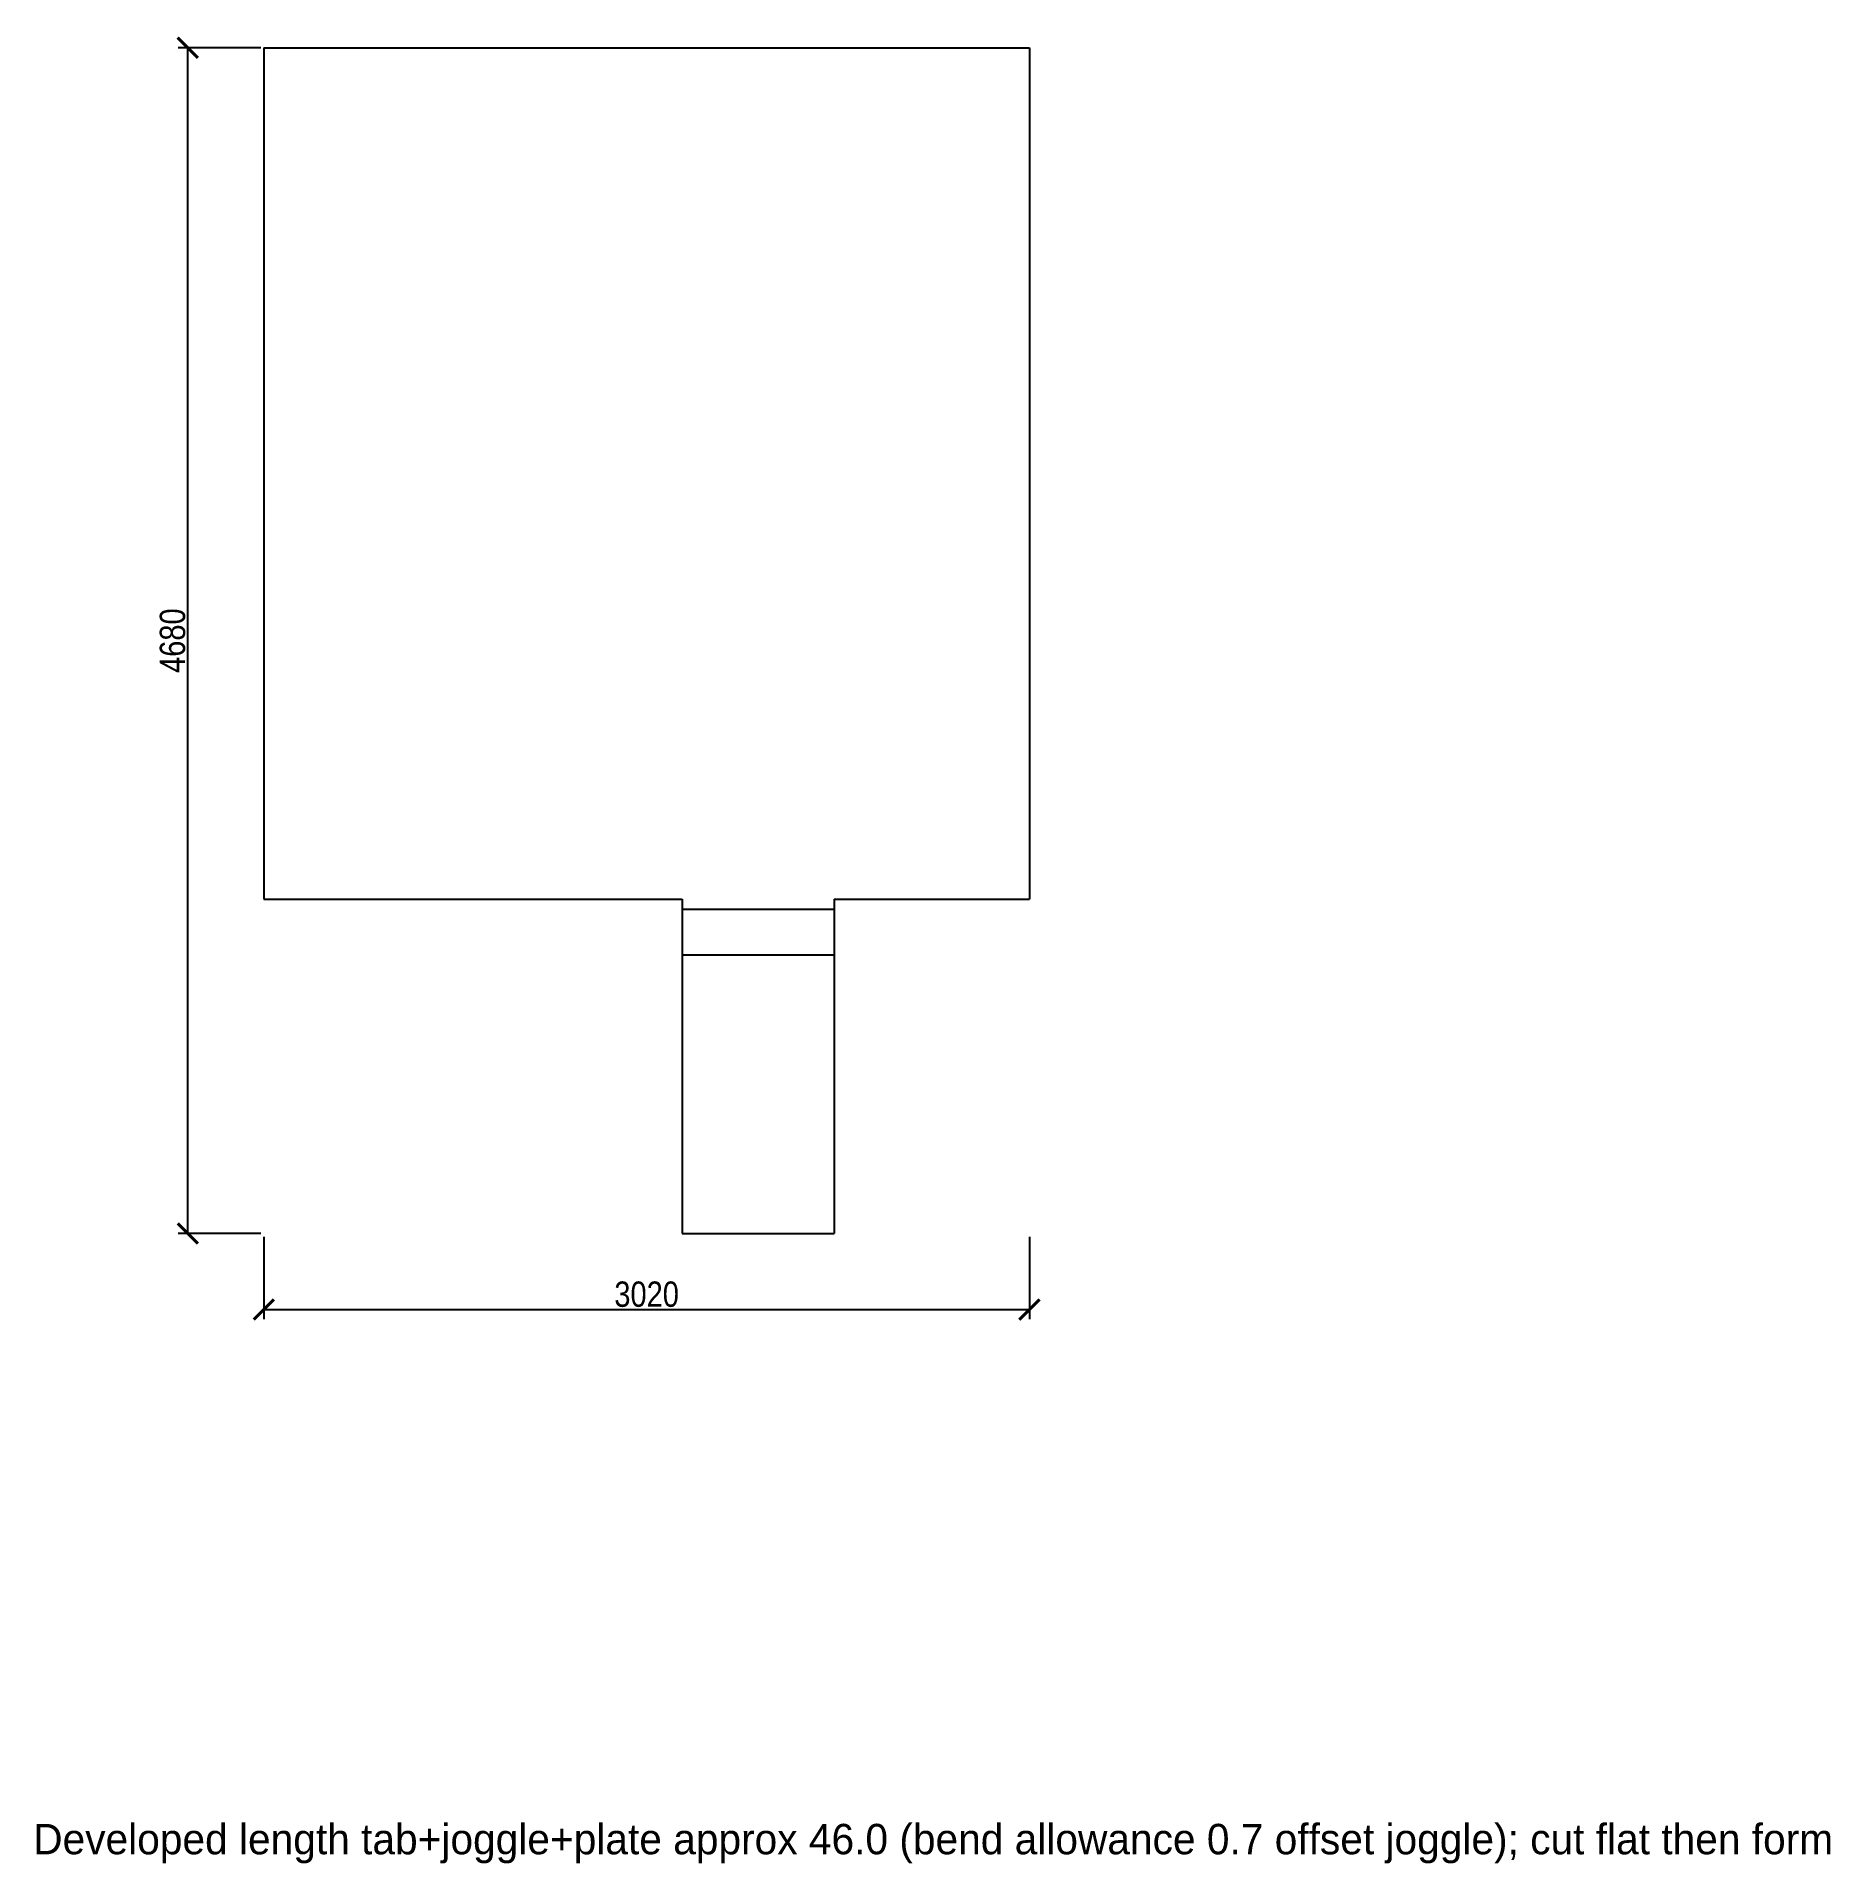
# Model space of a CAD drawing. Header units: metres. Extents: x -59.9 to 10.9, y -60.4 to 11.7.
import ezdxf

# ---------------------------------------------------------------- set-up
doc = ezdxf.new("R2010")
doc.units = ezdxf.units.M
doc.layers.add('OUTLINE', color=7, linetype='Continuous')
doc.layers.add('TAB', color=7, linetype='Continuous')
doc.styles.add('OpenSansCondensed-Light', font='OpenSansCondensed-Light.ttf')
doc.dimstyles.new('EZDXF', dxfattribs={"dimtxt": 0.25, "dimasz": 0.175, "dimexe": 0.375, "dimexo": 0.125, "dimgap": 0.1, "dimtad": 1, "dimlfac": 100, "dimzin": 12, "dimdsep": 46, "dimtxsty": 'OpenSansCondensed-Light', "dimblk": 'ARCHTICK', "dimcen": 2.5, "dimazin": 3, "dimtfac": 0.5, "dimtmove": 2, "dimatfit": 3})

# ---------------------------------------------------------------- blocks, each defined once
blk = doc.blocks.new('_ARCHTICK')
at = {"color": 0, "linetype": 'BYBLOCK', "const_width": 0.15}
blk.add_lwpolyline([(-0.5, -0.5), (0.5, 0.5)], dxfattribs=at)

msp = doc.modelspace()

# ---------------------------------------------------------------- linework, layer by layer
at = {"layer": 'OUTLINE'}
for points in [[(-50.9, 11.3), (-50.9, 11.1), (-50.9, 10.9), (-50.9, 10.7), (-50.9, 10.5), (-50.9, 10.3), (-50.9, 10.1), (-50.9, 9.9), (-50.9, 9.7), (-50.9, 9.5), (-50.9, 9.3), (-50.9, 9.1), (-50.9, 8.9), (-50.9, 8.7), (-50.9, 8.5), (-50.9, 8.3), (-50.9, 8.1), (-50.9, 7.9), (-50.9, 7.7), (-50.9, 7.5), (-50.9, 7.3), (-50.9, 7.1), (-50.9, 6.9), (-50.9, 6.7), (-50.9, 6.5), (-50.9, 6.3), (-50.9, 6.1), (-50.9, 5.9), (-50.9, 5.7), (-50.9, 5.5), (-50.9, 5.3), (-50.9, 5.1), (-50.9, 4.9), (-50.9, 4.7), (-50.9, 4.5), (-50.9, 4.3), (-50.9, 4.1), (-50.9, 3.9), (-50.9, 3.7), (-50.9, 3.5), (-50.9, 3.3), (-50.9, 3.1), (-50.9, 2.9), (-50.9, 2.7), (-50.9, 2.5), (-50.9, 2.3), (-50.9, 2.1), (-50.9, 1.9), (-50.9, 1.7), (-50.9, 1.5), (-50.9, 1.3), (-50.9, 1.1), (-50.9, 0.9), (-50.9, 0.7), (-50.9, 0.5), (-50.9, 0.3), (-50.9, 0.1), (-50.9, -0.1), (-50.9, -0.3), (-50.9, -0.5), (-50.9, -0.7), (-50.9, -0.9), (-50.9, -1.1), (-50.9, -1.3), (-50.9, -1.5), (-50.9, -1.7), (-50.9, -1.9), (-50.9, -2.1), (-50.9, -2.3), (-50.9, -2.5), (-50.9, -2.7), (-50.9, -2.9), (-50.9, -3.1), (-50.9, -3.3), (-50.9, -3.5), (-50.9, -3.7), (-50.9, -3.9), (-50.9, -4.1), (-50.9, -4.3), (-50.9, -4.5), (-50.9, -4.7), (-50.9, -4.9), (-50.9, -5.1), (-50.9, -5.3), (-50.9, -5.5), (-50.9, -5.7), (-50.9, -5.9), (-50.9, -6.1), (-50.9, -6.3), (-50.9, -6.5), (-50.9, -6.7), (-50.9, -6.9), (-50.9, -7.1), (-50.9, -7.3), (-50.9, -7.5), (-50.9, -7.7), (-50.9, -7.9), (-50.9, -8.1), (-50.9, -8.3), (-50.9, -8.5), (-50.9, -8.7), (-50.9, -8.9), (-50.9, -9.1), (-50.9, -9.3), (-50.9, -9.5), (-50.9, -9.7), (-50.9, -9.9), (-50.9, -10.1), (-50.9, -10.3), (-50.9, -10.5), (-50.9, -10.7), (-50.9, -10.9), (-50.9, -11.1), (-50.9, -11.3), (-50.9, -11.5), (-50.9, -11.7), (-50.9, -11.9), (-50.9, -12.1), (-50.9, -12.3), (-50.9, -12.5), (-50.9, -12.7), (-50.9, -12.9), (-50.9, -13.1), (-50.9, -13.3), (-50.9, -13.5), (-50.9, -13.7), (-50.9, -13.9), (-50.9, -14.1), (-50.9, -14.3), (-50.9, -14.5), (-50.9, -14.7), (-50.9, -14.9), (-50.9, -15.1), (-50.9, -15.3), (-50.9, -15.5), (-50.9, -15.7), (-50.9, -15.9), (-50.9, -16.1), (-50.9, -16.3), (-50.9, -16.5), (-50.9, -16.7), (-50.9, -16.9), (-50.9, -17.1), (-50.9, -17.3), (-50.9, -17.5), (-50.9, -17.7), (-50.9, -17.9), (-50.9, -18.1), (-50.9, -18.3), (-50.9, -18.5), (-50.9, -18.7), (-50.9, -18.9), (-50.9, -19.1), (-50.9, -19.3), (-50.9, -19.5), (-50.9, -19.7), (-50.9, -19.9), (-50.9, -20.1), (-50.9, -20.3), (-50.9, -20.5), (-50.9, -20.7), (-50.9, -20.9), (-50.9, -21.1), (-50.9, -21.3), (-50.9, -21.5), (-50.9, -21.7), (-50.9, -21.9), (-50.9, -22.1), (-50.9, -22.3)], [(-50.9, 11.3), (-50.7, 11.3), (-50.5, 11.3), (-50.3, 11.3), (-50.1, 11.3), (-49.9, 11.3), (-49.7, 11.3), (-49.5, 11.3), (-49.3, 11.3), (-49.1, 11.3), (-48.9, 11.3), (-48.7, 11.3), (-48.5, 11.3), (-48.3, 11.3), (-48.1, 11.3), (-47.9, 11.3), (-47.7, 11.3), (-47.5, 11.3), (-47.3, 11.3), (-47.1, 11.3), (-46.9, 11.3), (-46.7, 11.3), (-46.5, 11.3), (-46.3, 11.3), (-46.1, 11.3), (-45.9, 11.3), (-45.7, 11.3), (-45.5, 11.3), (-45.3, 11.3), (-45.1, 11.3), (-44.9, 11.3), (-44.7, 11.3), (-44.5, 11.3), (-44.3, 11.3), (-44.1, 11.3), (-43.9, 11.3), (-43.7, 11.3), (-43.5, 11.3), (-43.3, 11.3), (-43.1, 11.3), (-42.9, 11.3), (-42.7, 11.3), (-42.5, 11.3), (-42.3, 11.3), (-42.1, 11.3), (-41.9, 11.3), (-41.7, 11.3), (-41.5, 11.3), (-41.3, 11.3), (-41.1, 11.3), (-40.9, 11.3), (-40.7, 11.3), (-40.5, 11.3), (-40.3, 11.3), (-40.1, 11.3), (-39.9, 11.3), (-39.7, 11.3), (-39.5, 11.3), (-39.3, 11.3), (-39.1, 11.3), (-38.9, 11.3), (-38.7, 11.3), (-38.5, 11.3), (-38.3, 11.3), (-38.1, 11.3), (-37.9, 11.3), (-37.7, 11.3), (-37.5, 11.3), (-37.3, 11.3), (-37.1, 11.3), (-36.9, 11.3), (-36.7, 11.3), (-36.5, 11.3), (-36.3, 11.3), (-36.1, 11.3), (-35.9, 11.3), (-35.7, 11.3), (-35.5, 11.3), (-35.3, 11.3), (-35.1, 11.3), (-34.9, 11.3), (-34.7, 11.3), (-34.5, 11.3), (-34.3, 11.3), (-34.1, 11.3), (-33.9, 11.3), (-33.7, 11.3), (-33.5, 11.3), (-33.3, 11.3), (-33.1, 11.3), (-32.9, 11.3), (-32.7, 11.3), (-32.5, 11.3), (-32.3, 11.3), (-32.1, 11.3), (-31.9, 11.3), (-31.7, 11.3), (-31.5, 11.3), (-31.3, 11.3), (-31.1, 11.3), (-30.9, 11.3), (-30.7, 11.3), (-30.5, 11.3), (-30.3, 11.3), (-30.1, 11.3), (-29.9, 11.3), (-29.7, 11.3), (-29.5, 11.3), (-29.3, 11.3), (-29.1, 11.3), (-28.9, 11.3), (-28.7, 11.3), (-28.5, 11.3), (-28.3, 11.3), (-28.1, 11.3), (-27.9, 11.3), (-27.7, 11.3), (-27.5, 11.3), (-27.3, 11.3), (-27.1, 11.3), (-26.9, 11.3), (-26.7, 11.3), (-26.5, 11.3), (-26.3, 11.3), (-26.1, 11.3), (-25.9, 11.3), (-25.7, 11.3), (-25.5, 11.3), (-25.3, 11.3), (-25.1, 11.3), (-24.9, 11.3), (-24.7, 11.3), (-24.5, 11.3), (-24.3, 11.3), (-24.1, 11.3), (-23.9, 11.3), (-23.7, 11.3), (-23.5, 11.3), (-23.3, 11.3), (-23.1, 11.3), (-22.9, 11.3), (-22.7, 11.3), (-22.5, 11.3), (-22.3, 11.3), (-22.1, 11.3), (-21.9, 11.3), (-21.7, 11.3), (-21.5, 11.3), (-21.3, 11.3), (-21.1, 11.3), (-20.9, 11.3), (-20.7, 11.3)], [(-20.7, 11.3), (-20.7, 11.1), (-20.7, 10.9), (-20.7, 10.7), (-20.7, 10.5), (-20.7, 10.3), (-20.7, 10.1), (-20.7, 9.9), (-20.7, 9.7), (-20.7, 9.5), (-20.7, 9.3), (-20.7, 9.1), (-20.7, 8.9), (-20.7, 8.7), (-20.7, 8.5), (-20.7, 8.3), (-20.7, 8.1), (-20.7, 7.9), (-20.7, 7.7), (-20.7, 7.5), (-20.7, 7.3), (-20.7, 7.1), (-20.7, 6.9), (-20.7, 6.7), (-20.7, 6.5), (-20.7, 6.3), (-20.7, 6.1), (-20.7, 5.9), (-20.7, 5.7), (-20.7, 5.5), (-20.7, 5.3), (-20.7, 5.1), (-20.7, 4.9), (-20.7, 4.7), (-20.7, 4.5), (-20.7, 4.3), (-20.7, 4.1), (-20.7, 3.9), (-20.7, 3.7), (-20.7, 3.5), (-20.7, 3.3), (-20.7, 3.1), (-20.7, 2.9), (-20.7, 2.7), (-20.7, 2.5), (-20.7, 2.3), (-20.7, 2.1), (-20.7, 1.9), (-20.7, 1.7), (-20.7, 1.5), (-20.7, 1.3), (-20.7, 1.1), (-20.7, 0.9), (-20.7, 0.7), (-20.7, 0.5), (-20.7, 0.3), (-20.7, 0.1), (-20.7, -0.1), (-20.7, -0.3), (-20.7, -0.5), (-20.7, -0.7), (-20.7, -0.9), (-20.7, -1.1), (-20.7, -1.3), (-20.7, -1.5), (-20.7, -1.7), (-20.7, -1.9), (-20.7, -2.1), (-20.7, -2.3), (-20.7, -2.5), (-20.7, -2.7), (-20.7, -2.9), (-20.7, -3.1), (-20.7, -3.3), (-20.7, -3.5), (-20.7, -3.7), (-20.7, -3.9), (-20.7, -4.1), (-20.7, -4.3), (-20.7, -4.5), (-20.7, -4.7), (-20.7, -4.9), (-20.7, -5.1), (-20.7, -5.3), (-20.7, -5.5), (-20.7, -5.7), (-20.7, -5.9), (-20.7, -6.1), (-20.7, -6.3), (-20.7, -6.5), (-20.7, -6.7), (-20.7, -6.9), (-20.7, -7.1), (-20.7, -7.3), (-20.7, -7.5), (-20.7, -7.7), (-20.7, -7.9), (-20.7, -8.1), (-20.7, -8.3), (-20.7, -8.5), (-20.7, -8.7), (-20.7, -8.9), (-20.7, -9.1), (-20.7, -9.3), (-20.7, -9.5), (-20.7, -9.7), (-20.7, -9.9), (-20.7, -10.1), (-20.7, -10.3), (-20.7, -10.5), (-20.7, -10.7), (-20.7, -10.9), (-20.7, -11.1), (-20.7, -11.3), (-20.7, -11.5), (-20.7, -11.7), (-20.7, -11.9), (-20.7, -12.1), (-20.7, -12.3), (-20.7, -12.5), (-20.7, -12.7), (-20.7, -12.9), (-20.7, -13.1), (-20.7, -13.3), (-20.7, -13.5), (-20.7, -13.7), (-20.7, -13.9), (-20.7, -14.1), (-20.7, -14.3), (-20.7, -14.5), (-20.7, -14.7), (-20.7, -14.9), (-20.7, -15.1), (-20.7, -15.3), (-20.7, -15.5), (-20.7, -15.7), (-20.7, -15.9), (-20.7, -16.1), (-20.7, -16.3), (-20.7, -16.5), (-20.7, -16.7), (-20.7, -16.9), (-20.7, -17.1), (-20.7, -17.3), (-20.7, -17.5), (-20.7, -17.7), (-20.7, -17.9), (-20.7, -18.1), (-20.7, -18.3), (-20.7, -18.5), (-20.7, -18.7), (-20.7, -18.9), (-20.7, -19.1), (-20.7, -19.3), (-20.7, -19.5), (-20.7, -19.7), (-20.7, -19.9), (-20.7, -20.1), (-20.7, -20.3), (-20.7, -20.5), (-20.7, -20.7), (-20.7, -20.9), (-20.7, -21.1), (-20.7, -21.3), (-20.7, -21.5), (-20.7, -21.7), (-20.7, -21.9), (-20.7, -22.1), (-20.7, -22.3)], [(-50.9, -22.3), (-50.69878, -22.3), (-50.49756, -22.3), (-50.29634, -22.3), (-50.09512, -22.3), (-49.8939, -22.3), (-49.69268, -22.3), (-49.49146, -22.3), (-49.29024, -22.3), (-49.08902, -22.3), (-48.8878, -22.3), (-48.68659, -22.3), (-48.48537, -22.3), (-48.28415, -22.3), (-48.08293, -22.3), (-47.88171, -22.3), (-47.68049, -22.3), (-47.47927, -22.3), (-47.27805, -22.3), (-47.07683, -22.3), (-46.87561, -22.3), (-46.67439, -22.3), (-46.47317, -22.3), (-46.27195, -22.3), (-46.07073, -22.3), (-45.86951, -22.3), (-45.66829, -22.3), (-45.46707, -22.3), (-45.26585, -22.3), (-45.06463, -22.3), (-44.86341, -22.3), (-44.6622, -22.3), (-44.46098, -22.3), (-44.25976, -22.3), (-44.05854, -22.3), (-43.85732, -22.3), (-43.6561, -22.3), (-43.45488, -22.3), (-43.25366, -22.3), (-43.05244, -22.3), (-42.85122, -22.3), (-42.65, -22.3), (-42.44878, -22.3), (-42.24756, -22.3), (-42.04634, -22.3), (-41.84512, -22.3), (-41.6439, -22.3), (-41.44268, -22.3), (-41.24146, -22.3), (-41.04024, -22.3), (-40.83902, -22.3), (-40.6378, -22.3), (-40.43659, -22.3), (-40.23537, -22.3), (-40.03415, -22.3), (-39.83293, -22.3), (-39.63171, -22.3), (-39.43049, -22.3), (-39.22927, -22.3), (-39.02805, -22.3), (-38.82683, -22.3), (-38.62561, -22.3), (-38.42439, -22.3), (-38.22317, -22.3), (-38.02195, -22.3), (-37.82073, -22.3), (-37.61951, -22.3), (-37.41829, -22.3), (-37.21707, -22.3), (-37.01585, -22.3), (-36.81463, -22.3), (-36.61341, -22.3), (-36.4122, -22.3), (-36.21098, -22.3), (-36.00976, -22.3), (-35.80854, -22.3), (-35.60732, -22.3), (-35.4061, -22.3), (-35.20488, -22.3), (-35.00366, -22.3), (-34.80244, -22.3), (-34.60122, -22.3), (-34.4, -22.3)], [(-34.4, -22.3), (-34.4, -22.52), (-34.4, -22.74), (-34.4, -22.96), (-34.4, -23.18), (-34.4, -23.4), (-34.4, -23.62), (-34.4, -23.84), (-34.4, -24.06), (-34.4, -24.28), (-34.4, -24.5)], [(-28.4, -22.3), (-28.19737, -22.3), (-27.99474, -22.3), (-27.79211, -22.3), (-27.58947, -22.3), (-27.38684, -22.3), (-27.18421, -22.3), (-26.98158, -22.3), (-26.77895, -22.3), (-26.57632, -22.3), (-26.37368, -22.3), (-26.17105, -22.3), (-25.96842, -22.3), (-25.76579, -22.3), (-25.56316, -22.3), (-25.36053, -22.3), (-25.15789, -22.3), (-24.95526, -22.3), (-24.75263, -22.3), (-24.55, -22.3), (-24.34737, -22.3), (-24.14474, -22.3), (-23.94211, -22.3), (-23.73947, -22.3), (-23.53684, -22.3), (-23.33421, -22.3), (-23.13158, -22.3), (-22.92895, -22.3), (-22.72632, -22.3), (-22.52368, -22.3), (-22.32105, -22.3), (-22.11842, -22.3), (-21.91579, -22.3), (-21.71316, -22.3), (-21.51053, -22.3), (-21.30789, -22.3), (-21.10526, -22.3), (-20.90263, -22.3), (-20.7, -22.3)], [(-28.4, -22.3), (-28.4, -22.5), (-28.4, -22.7), (-28.4, -22.9), (-28.4, -23.1), (-28.4, -23.3), (-28.4, -23.5), (-28.4, -23.7), (-28.4, -23.9), (-28.4, -24.1), (-28.4, -24.3), (-28.4, -24.5)], [(-34.4, -24.5), (-34.2, -24.5), (-34, -24.5), (-33.8, -24.5), (-33.6, -24.5), (-33.4, -24.5), (-33.2, -24.5), (-33, -24.5), (-32.8, -24.5), (-32.6, -24.5), (-32.4, -24.5), (-32.2, -24.5), (-32, -24.5), (-31.8, -24.5), (-31.6, -24.5), (-31.4, -24.5), (-31.2, -24.5), (-31, -24.5), (-30.8, -24.5), (-30.6, -24.5), (-30.4, -24.5), (-30.2, -24.5), (-30, -24.5), (-29.8, -24.5), (-29.6, -24.5), (-29.4, -24.5), (-29.2, -24.5), (-29, -24.5), (-28.8, -24.5), (-28.6, -24.5), (-28.4, -24.5)]]:
    msp.add_lwpolyline(points, dxfattribs=at)
at = {"layer": 'TAB'}
for points in [[(-34.4, -22.7), (-34.2, -22.7), (-34, -22.7), (-33.8, -22.7), (-33.6, -22.7), (-33.4, -22.7), (-33.2, -22.7), (-33, -22.7), (-32.8, -22.7), (-32.6, -22.7), (-32.4, -22.7), (-32.2, -22.7), (-32, -22.7), (-31.8, -22.7), (-31.6, -22.7), (-31.4, -22.7), (-31.2, -22.7), (-31, -22.7), (-30.8, -22.7), (-30.6, -22.7), (-30.4, -22.7), (-30.2, -22.7), (-30, -22.7), (-29.8, -22.7), (-29.6, -22.7), (-29.4, -22.7), (-29.2, -22.7), (-29, -22.7), (-28.8, -22.7), (-28.6, -22.7), (-28.4, -22.7)], [(-34.4, -22.7), (-34.4, -22.90317), (-34.4, -23.10635), (-34.4, -23.30952), (-34.4, -23.5127), (-34.4, -23.71587), (-34.4, -23.91905), (-34.4, -24.12222), (-34.4, -24.3254), (-34.4, -24.52857), (-34.4, -24.73175), (-34.4, -24.93492), (-34.4, -25.1381), (-34.4, -25.34127), (-34.4, -25.54444), (-34.4, -25.74762), (-34.4, -25.95079), (-34.4, -26.15397), (-34.4, -26.35714), (-34.4, -26.56032), (-34.4, -26.76349), (-34.4, -26.96667), (-34.4, -27.16984), (-34.4, -27.37302), (-34.4, -27.57619), (-34.4, -27.77937), (-34.4, -27.98254), (-34.4, -28.18571), (-34.4, -28.38889), (-34.4, -28.59206), (-34.4, -28.79524), (-34.4, -28.99841), (-34.4, -29.20159), (-34.4, -29.40476), (-34.4, -29.60794), (-34.4, -29.81111), (-34.4, -30.01429), (-34.4, -30.21746), (-34.4, -30.42063), (-34.4, -30.62381), (-34.4, -30.82698), (-34.4, -31.03016), (-34.4, -31.23333), (-34.4, -31.43651), (-34.4, -31.63968), (-34.4, -31.84286), (-34.4, -32.04603), (-34.4, -32.24921), (-34.4, -32.45238), (-34.4, -32.65556), (-34.4, -32.85873), (-34.4, -33.0619), (-34.4, -33.26508), (-34.4, -33.46825), (-34.4, -33.67143), (-34.4, -33.8746), (-34.4, -34.07778), (-34.4, -34.28095), (-34.4, -34.48413), (-34.4, -34.6873), (-34.4, -34.89048), (-34.4, -35.09365), (-34.4, -35.29683), (-34.4, -35.5)], [(-28.4, -22.7), (-28.4, -22.90317), (-28.4, -23.10635), (-28.4, -23.30952), (-28.4, -23.5127), (-28.4, -23.71587), (-28.4, -23.91905), (-28.4, -24.12222), (-28.4, -24.3254), (-28.4, -24.52857), (-28.4, -24.73175), (-28.4, -24.93492), (-28.4, -25.1381), (-28.4, -25.34127), (-28.4, -25.54444), (-28.4, -25.74762), (-28.4, -25.95079), (-28.4, -26.15397), (-28.4, -26.35714), (-28.4, -26.56032), (-28.4, -26.76349), (-28.4, -26.96667), (-28.4, -27.16984), (-28.4, -27.37302), (-28.4, -27.57619), (-28.4, -27.77937), (-28.4, -27.98254), (-28.4, -28.18571), (-28.4, -28.38889), (-28.4, -28.59206), (-28.4, -28.79524), (-28.4, -28.99841), (-28.4, -29.20159), (-28.4, -29.40476), (-28.4, -29.60794), (-28.4, -29.81111), (-28.4, -30.01429), (-28.4, -30.21746), (-28.4, -30.42063), (-28.4, -30.62381), (-28.4, -30.82698), (-28.4, -31.03016), (-28.4, -31.23333), (-28.4, -31.43651), (-28.4, -31.63968), (-28.4, -31.84286), (-28.4, -32.04603), (-28.4, -32.24921), (-28.4, -32.45238), (-28.4, -32.65556), (-28.4, -32.85873), (-28.4, -33.0619), (-28.4, -33.26508), (-28.4, -33.46825), (-28.4, -33.67143), (-28.4, -33.8746), (-28.4, -34.07778), (-28.4, -34.28095), (-28.4, -34.48413), (-28.4, -34.6873), (-28.4, -34.89048), (-28.4, -35.09365), (-28.4, -35.29683), (-28.4, -35.5)], [(-34.4, -35.5), (-34.2, -35.5), (-34, -35.5), (-33.8, -35.5), (-33.6, -35.5), (-33.4, -35.5), (-33.2, -35.5), (-33, -35.5), (-32.8, -35.5), (-32.6, -35.5), (-32.4, -35.5), (-32.2, -35.5), (-32, -35.5), (-31.8, -35.5), (-31.6, -35.5), (-31.4, -35.5), (-31.2, -35.5), (-31, -35.5), (-30.8, -35.5), (-30.6, -35.5), (-30.4, -35.5), (-30.2, -35.5), (-30, -35.5), (-29.8, -35.5), (-29.6, -35.5), (-29.4, -35.5), (-29.2, -35.5), (-29, -35.5), (-28.8, -35.5), (-28.6, -35.5), (-28.4, -35.5)]]:
    msp.add_lwpolyline(points, dxfattribs=at)

# ---------------------------------------------------------------- texts
msp.add_text('Developed length tab+joggle+plate approx 46.0 (bend allowance 0.7 offset joggle); cut flat then form', height=1.2).set_placement((-60, -60))

# ---------------------------------------------------------------- dimensions: what is measured, and where the dimension line sits
msp.add_linear_dim(base=(-53.9, -35.5), p1=(-50.9, -35.5), p2=(-50.9, 11.3), angle=90, dimstyle='EZDXF', override={"dimtxt": 1, "dimasz": 0.8}).render()
msp.add_linear_dim(base=(-50.9, -38.5), p1=(-50.9, -35.5), p2=(-20.7, -35.5), dimstyle='EZDXF', override={"dimtxt": 1, "dimasz": 0.8}).render()

doc.saveas('drawing.dxf')
